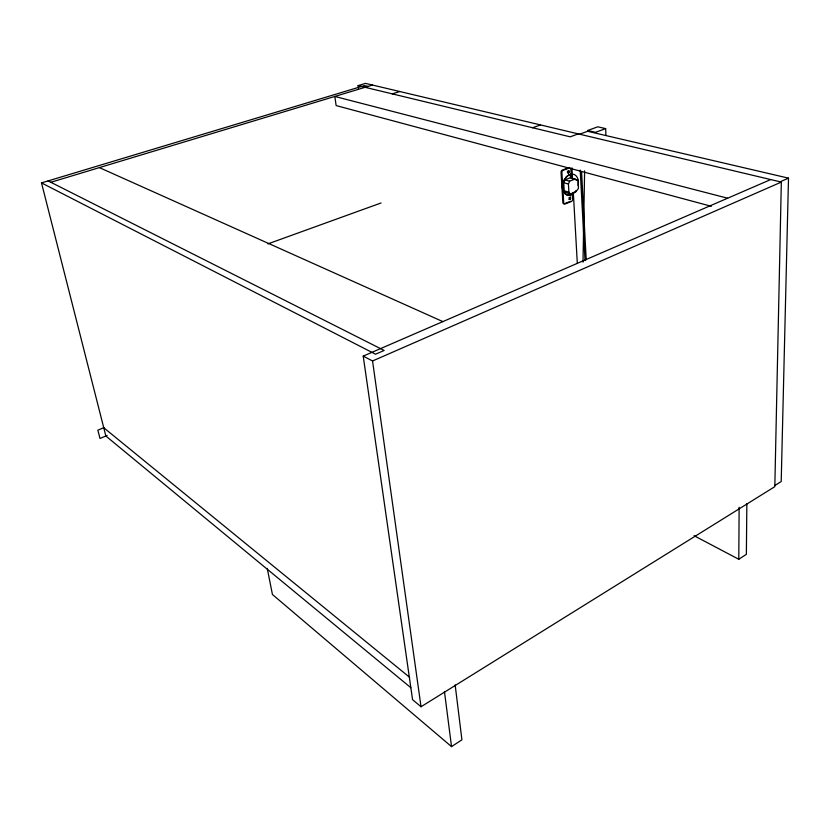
<?xml version="1.0" encoding="UTF-8"?>
<svg xmlns="http://www.w3.org/2000/svg" width="830" height="830" viewBox="0 0 830 830"><rect width="100%" height="100%" fill="white"/><g stroke="black" fill="none" stroke-linecap="round" stroke-linejoin="round"><path stroke-width="1.25" d="M694.046 535.703L738.793 559.275L739.125 507.234M746.855 503.686L746.367 554.336L738.793 559.275M583.002 262.135L584.621 170.814M358.425 88.167L358.093 85.615L365.49 83.384L781.331 182.081L774.815 486.66L421.028 706.755L412.562 699.68L363.218 356.112L770.697 179.56M579.589 134.201L587.609 131.285L788.5 178.149L781.206 481.556L774.826 485.519M568.955 171.955C567.845 169.04 567.201 174.985 568.955 171.955A1.868 1.287 -73.1 0 1 568.405 173.055M570.428 198.806C570.075 195.538 568.197 201.213 570.428 198.806A1.847 1.266 -72.1 0 0 570.293 197.104M563.736 182.693L564.94 179.851L570.511 177.703L578.012 180.297L578.448 188.41L575.916 191.761L570.366 193.95L565.687 192.591L564.213 190.807L563.736 182.693L568.415 184.021L568.892 192.166L570.366 193.95M568.415 184.021L569.629 181.168L575.211 179M567.274 171.167L568.322 171.54L567.357 172.681M267.25 568.384L272.437 594.498L451.53 746.616L461.916 739.831L455.151 684.885M568.975 197.654L569.857 198.152L568.903 199.293M780.138 181.801L788.5 178.149M363.218 356.112L372.556 360.977L781.331 182.081M107.163 435.46L99.994 438.468L97.857 430.168L103.833 427.689M565.334 203.319L570.5 201.265M569.432 167.951L563.145 170.337A1.878 1.297 -73.1 0 0 561.9 172.609L563.715 202.79A1.847 1.276 -71.9 0 0 565.147 203.983L571.351 201.514A1.847 1.266 -72 0 0 572.576 199.273L572.295 194.272M605.661 128.619L595.504 132.323L587.64 130.497L597.776 126.814L605.661 128.619L605.942 135.062M578.282 133.889L570.189 136.826L358.093 85.615M267.924 243.885L381.043 202.977M532.57 127.747L540.569 124.936M392.258 93.863L399.79 91.528M50.838 182.278L372.514 85.054M410.881 687.738L105.846 436.009L41.5 182.901L364.463 85.583L367.981 86.424M727.63 198.214L334.843 96.446L336.119 105.555L711.362 206.307M570.729 174.165L570.936 177.817M573.738 179.114L578.012 180.297M564.94 179.851L569.629 181.168M562.387 187.663L562.813 187.788A10.821 7.439 -72.6 0 0 571.196 194.832L572.534 194.158A10.821 7.439 -72.6 0 0 576.03 190.526M564.213 190.807L568.892 192.166M99.403 167.608L442.846 321.604M48.109 180.909L384.155 350.457L375.534 354.202L41.5 182.901M103.74 427.73L409.647 677.332M372.556 360.977L421.028 706.755M444.455 691.546L451.53 746.616M570.303 173.958L570.511 177.703M571.932 167.795L572.586 179.415M573.312 192.321L577.307 263.286M571.372 177.942L570.874 169.196A1.868 1.287 -73.2 0 0 570.407 168.106M581.571 171.727L586.208 259.717M580.212 170.088L585.036 260.589M573.385 193.068A10.821 7.439 -72.6 0 1 572.109 194.033L570.77 194.708A10.821 7.439 -72.6 0 1 564.608 193.463M563.736 192.321A10.821 7.439 -72.6 0 1 563.062 190.952M562.605 189.385A10.821 7.439 -72.6 0 1 562.647 184.001M563.134 182.175A10.821 7.439 -72.6 0 1 564.722 178.782M565.78 177.34A10.821 7.439 -72.6 0 1 566.973 176.105M568.26 175.14A10.821 7.439 -72.6 0 1 569.608 174.466L570.978 174.103A10.821 7.439 -72.6 0 1 572.316 174.061M578.085 185.37A10.821 7.439 -72.6 0 0 571.403 174.217L570.034 174.58A10.821 7.439 -72.6 0 0 562.802 187.746M564.13 203.786A1.847 1.276 -71.9 0 1 562.865 202.541L561.049 172.381A1.878 1.297 -73.1 0 1 562.294 170.109L568.571 167.722A1.868 1.287 -73.2 0 1 568.924 167.65M570.086 197.042A1.847 1.266 -72.1 0 1 570.179 198.754M568.664 170.658A1.868 1.287 -73.1 0 1 568.197 173.003M568.758 170.482A1.868 1.287 -73.1 0 1 568.955 170.99"/></g></svg>
